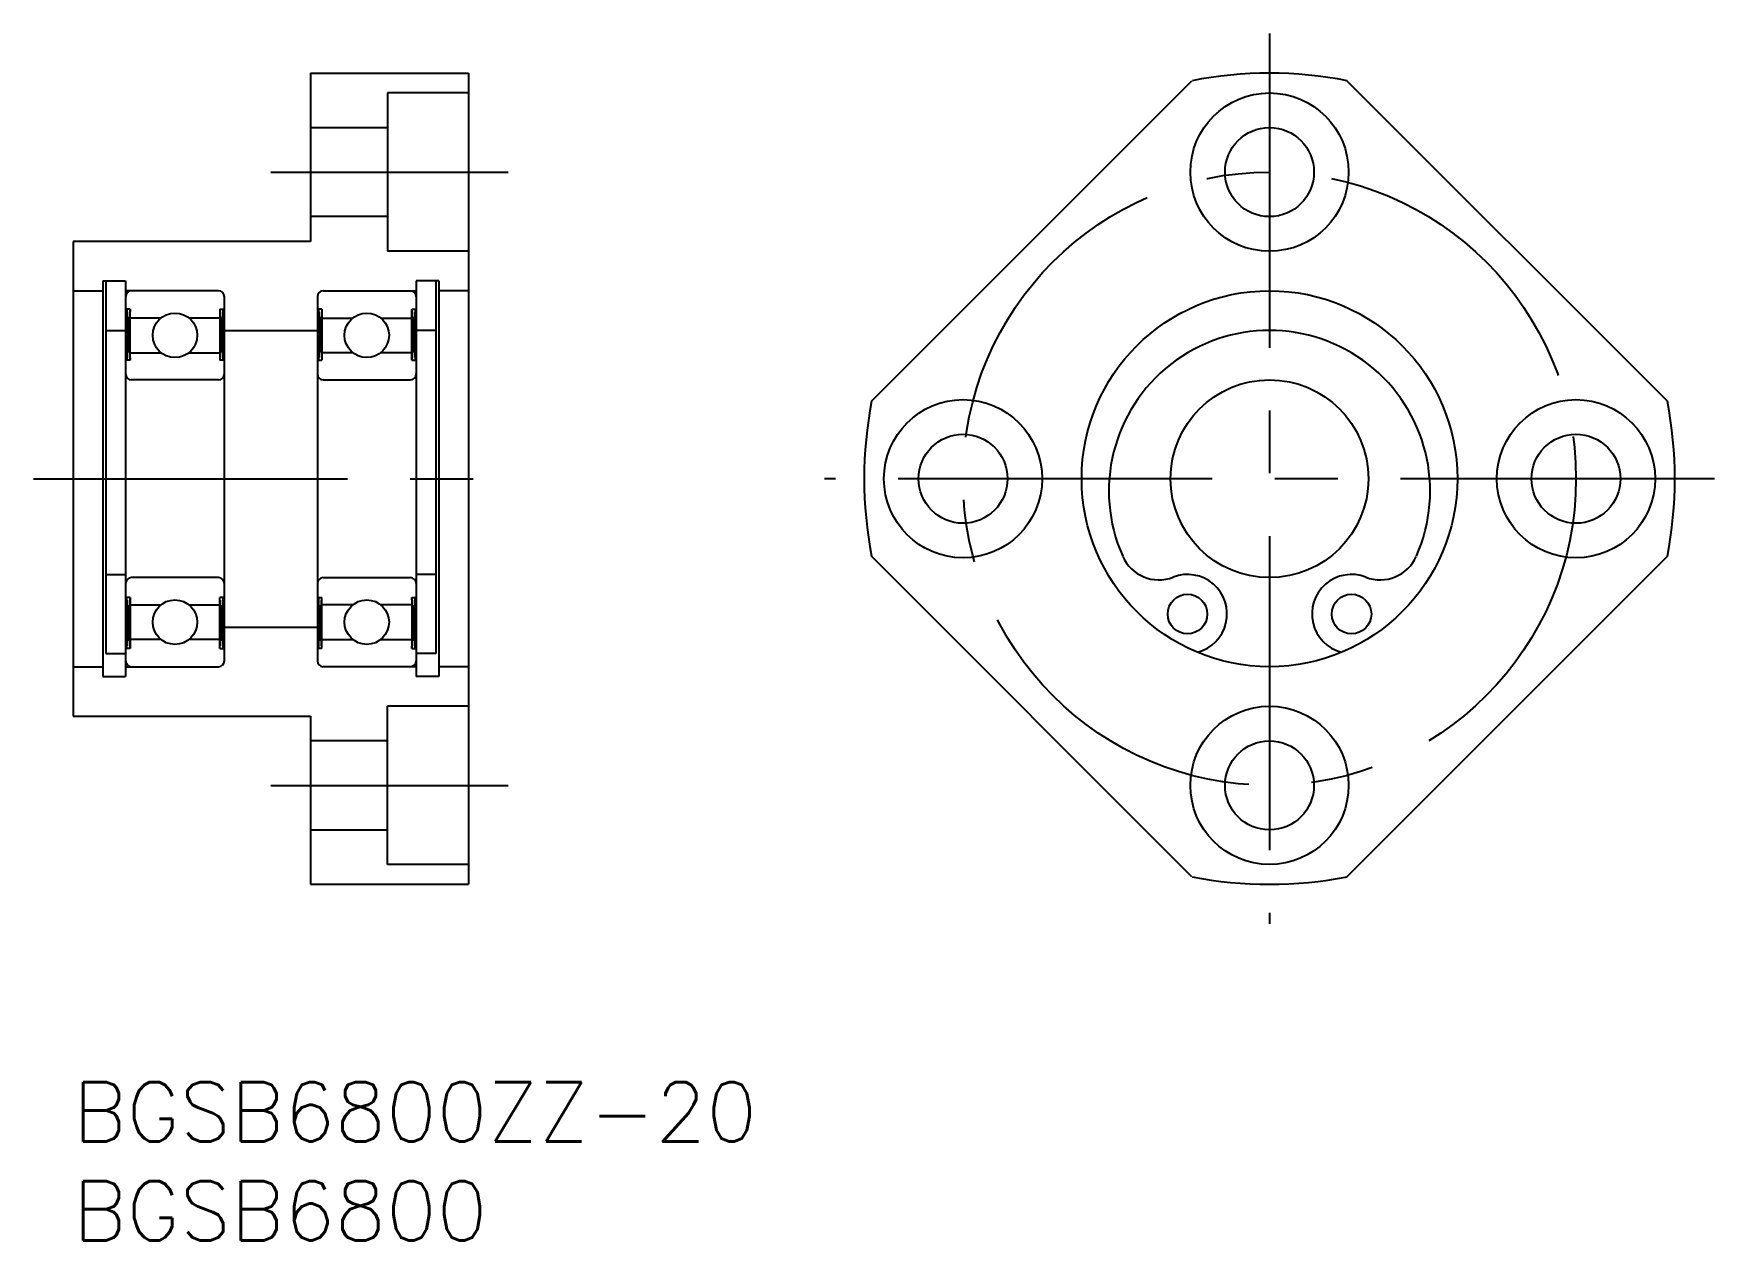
# Model space of a CAD drawing. Extents: x -2 to 83, y -8 to 53.
import ezdxf

# ---------------------------------------------------------------- set-up
doc = ezdxf.new("R2010")
doc.units = 0
doc.header["$LTSCALE"] = 0.5
doc.linetypes.add('CENTER', pattern=[50.8, 31.75, -6.35, 6.35, -6.35])
for name, color, linetype in [('MSM_CENTER', 1, 'CENTER'), ('MSM_CONTINUOUS', 7, 'CONTINUOUS'), ('MSM_NARROW', 5, 'CONTINUOUS'), ('MSM_PART_NUMBER', 7, 'CONTINUOUS')]:
    doc.layers.add(name, color=color, linetype=linetype)
doc.styles.get("Standard").update_dxf_attribs({"font": 'txt.shx', "height": 3, "bigfont": 'bigfont.shx'})

# ---------------------------------------------------------------- blocks, each defined once
blk = doc.blocks.new('*U12')
at = {"layer": 'MSM_PART_NUMBER'}
blk.add_text('BGSB6800ZZ-20', height=3, dxfattribs=at).set_placement((0, -3))
blk = doc.blocks.new('*U13')
at = {"layer": 'MSM_PART_NUMBER'}
blk.add_text('BGSB6800', height=3, dxfattribs=at).set_placement((0, -8))

msp = doc.modelspace()

# ---------------------------------------------------------------- linework, layer by layer
at = {"layer": 'MSM_CENTER'}
for p, q in [((60.505, 53), (60.505, 8)), ((10, 46), (22, 46)), ((-2, 30.5), (22, 30.5)), ((83.005, 30.5), (38.005, 30.5)), ((10, 15), (22, 15))]:
    msp.add_line(p, q, dxfattribs=at)
msp.add_circle((60.505, 30.5), 15.5, dxfattribs=at)
at = {"layer": 'MSM_CONTINUOUS'}
for p, q in [((12, 51), (20, 51)), ((12, 51), (12, 42.5)), ((20, 51), (20, 10)), ((40.383, 34.42), (56.585, 50.622)), ((80.626, 34.42), (64.424, 50.622)), ((15.9, 50), (15.9, 42)), ((20, 50), (15.9, 50)), ((12, 48.25), (15.9, 48.25)), ((15.9, 43.75), (12, 43.75)), ((12, 42.5), (0, 42.5)), ((0, 42.5), (0, 18.5)), ((20, 42), (15.9, 42)), ((0, 40), (1.5, 40)), ((1.5, 40.5), (2.65, 40.5)), ((1.5, 40.5, -0.5), (1.5, 20.5, -0.5)), ((1.65, 40.5, -0.5), (1.65, 21.661, -0.5)), ((2.65, 40.5), (2.65, 20.5)), ((7.35, 40), (2.65, 40)), ((12.65, 40), (17.35, 40)), ((17.35, 40.5), (17.35, 20.5)), ((18.5, 40.5, 0.5), (17.35, 40.5, 0.5)), ((18.35, 40.5), (18.35, 21.661)), ((18.5, 40.5), (18.5, 20.5)), ((20, 40, 0.5), (18.5, 40, 0.5)), ((7.65, 21.3), (7.65, 39.7)), ((12.35, 39.7), (12.35, 21.3)), ((2.88, 39.075), (2.65, 39.075)), ((2.708, 39.075), (2.708, 36.5)), ((2.88, 36.5), (2.88, 39.075)), ((4.437, 38.62), (2.88, 38.62)), ((7.42, 38.62), (5.863, 38.62)), ((7.42, 39.075), (7.42, 36.5)), ((7.42, 39.075), (7.65, 39.075)), ((7.593, 36.5), (7.593, 39.075)), ((12.58, 39.075), (12.35, 39.075)), ((12.408, 36.5), (12.408, 39.075)), ((12.58, 39.075), (12.58, 36.5)), ((12.58, 38.62), (14.137, 38.62)), ((15.563, 38.62), (17.12, 38.62)), ((17.12, 39.075), (17.35, 39.075)), ((17.12, 36.5), (17.12, 39.075)), ((17.292, 39.075), (17.292, 36.5)), ((1.65, 38), (2.65, 38)), ((7.65, 38), (12.35, 38)), ((18.35, 38, 0.5), (17.35, 38, 0.5)), ((2.88, 36.87), (4.449, 36.87)), ((5.851, 36.87), (7.42, 36.87)), ((14.149, 36.87), (12.58, 36.87)), ((17.12, 36.87), (15.551, 36.87)), ((2.88, 36.5), (2.65, 36.5)), ((7.65, 36.5), (7.42, 36.5)), ((12.35, 36.5), (12.58, 36.5)), ((17.12, 36.5), (17.35, 36.5)), ((7.35, 35.5), (2.95, 35.5)), ((12.65, 35.5), (17.05, 35.5)), ((56.585, 10.378), (40.383, 26.58)), ((64.424, 10.378), (80.626, 26.58)), ((1.65, 25.661), (2.65, 25.661)), ((18.35, 25.661, 0.5), (17.35, 25.661, 0.5)), ((7.35, 25.5), (2.95, 25.5)), ((12.65, 25.5), (17.05, 25.5)), ((2.88, 24.5), (2.65, 24.5)), ((2.708, 21.925), (2.708, 24.5)), ((2.88, 24.5), (2.88, 21.925)), ((2.88, 24.13), (4.449, 24.13)), ((5.851, 24.13), (7.42, 24.13)), ((7.42, 21.925), (7.42, 24.5)), ((7.65, 24.5), (7.42, 24.5)), ((7.593, 24.5), (7.593, 21.925)), ((12.35, 24.5), (12.58, 24.5)), ((12.408, 24.5), (12.408, 21.925)), ((12.58, 21.925), (12.58, 24.5)), ((14.149, 24.13), (12.58, 24.13)), ((17.12, 24.13), (15.551, 24.13)), ((17.12, 24.5), (17.12, 21.925)), ((17.12, 24.5), (17.35, 24.5)), ((17.292, 21.925), (17.292, 24.5)), ((7.65, 23), (12.35, 23)), ((4.437, 22.38), (2.88, 22.38)), ((7.42, 22.38), (5.863, 22.38)), ((12.58, 22.38), (14.137, 22.38)), ((15.563, 22.38), (17.12, 22.38)), ((1.65, 21.661), (2.65, 21.661)), ((2.88, 21.925), (2.65, 21.925)), ((7.42, 21.925), (7.65, 21.925)), ((12.58, 21.925), (12.35, 21.925)), ((17.12, 21.925), (17.35, 21.925)), ((18.35, 21.661, 0.5), (17.35, 21.661, 0.5)), ((0, 21), (1.5, 21)), ((1.5, 20.5), (2.65, 20.5)), ((2.65, 21), (7.35, 21)), ((17.35, 21), (12.65, 21)), ((18.5, 20.5, 0.5), (17.35, 20.5, 0.5)), ((20, 21, 0.5), (18.5, 21, 0.5)), ((20, 19), (15.9, 19)), ((15.9, 11), (15.9, 19)), ((0, 18.5), (12, 18.5)), ((12, 18.5), (12, 10)), ((15.9, 17.25), (12, 17.25)), ((12, 12.75), (15.9, 12.75)), ((20, 11), (15.9, 11)), ((12, 10), (20, 10))]:
    msp.add_line(p, q, dxfattribs=at)
for centre, radius in [((60.505, 46), 4), ((60.505, 46), 2.25), ((60.505, 30.5), 9.5), ((5.15, 37.75), 1.125), ((14.85, 37.75), 1.125), ((60.505, 30.5), 5), ((45.005, 30.5), 4), ((76.005, 30.5), 4), ((45.005, 30.5), 2.25), ((76.005, 30.5), 2.25), ((56.355, 23.661), 1), ((64.655, 23.661), 1), ((5.15, 23.25), 1.125), ((14.85, 23.25), 1.125), ((60.505, 15), 4), ((60.505, 15), 2.25)]:
    msp.add_circle(centre, radius, dxfattribs=at)
for centre, radius, start, end in [((60.505, 30.5), 20.5, 78.97635, 101.02365), ((2.95, 39.7), 0.3, 90, 180), ((7.35, 39.7), 0.3, 0, 90), ((12.65, 39.7), 0.3, 90, 180), ((17.05, 39.7), 0.3, 0, 90), ((60.505, 29.875), 8.125, 336.05719, 203.94281), ((2.95, 35.8), 0.3, 180, 270), ((7.35, 35.8), 0.3, 270, 0), ((12.65, 35.8), 0.3, 180, 270), ((17.05, 35.8), 0.3, 270, 0), ((60.505, 30.5), 20.5, 168.97635, 191.02365), ((60.505, 30.5), 20.5, 348.97635, 11.02365), ((54.907, 27.389), 2, 203.94281, 291.2223), ((66.102, 27.389), 2, 248.7777, 336.05719), ((56.355, 23.661), 2, 284.69943, 111.2223), ((64.655, 23.661), 2, 68.7777, 255.30057), ((2.95, 25.2), 0.3, 90, 180), ((7.35, 25.2), 0.3, 0, 90), ((12.65, 25.2), 0.3, 90, 180), ((17.05, 25.2), 0.3, 0, 90), ((2.95, 21.3), 0.3, 180, 270), ((7.35, 21.3), 0.3, 270, 0), ((12.65, 21.3), 0.3, 180, 270), ((17.05, 21.3), 0.3, 270, 0), ((60.505, 30.5), 20.5, 258.97635, 281.02365)]:
    msp.add_arc(centre, radius, start, end, dxfattribs=at)
at = {"layer": 'MSM_NARROW'}
for p, q in [((2.88, 39.075), (2.708, 36.5)), ((2.708, 39.075), (2.88, 36.5)), ((7.593, 39.075), (7.42, 36.5)), ((7.42, 39.075), (7.593, 36.5)), ((12.408, 39.075), (12.58, 36.5)), ((12.58, 39.075), (12.408, 36.5)), ((17.12, 39.075), (17.292, 36.5)), ((17.292, 39.075), (17.12, 36.5)), ((2.88, 21.925), (2.708, 24.5)), ((2.708, 21.925), (2.88, 24.5)), ((7.593, 21.925), (7.42, 24.5)), ((7.42, 21.925), (7.593, 24.5)), ((12.408, 21.925), (12.58, 24.5)), ((12.58, 21.925), (12.408, 24.5)), ((17.12, 21.925), (17.292, 24.5)), ((17.292, 21.925), (17.12, 24.5))]:
    msp.add_line(p, q, dxfattribs=at)

# ---------------------------------------------------------------- block references
at = {"layer": 'MSM_CONTINUOUS'}
for name in ['*U12', '*U13']:
    msp.add_blockref(name, (0, 0), dxfattribs=at)

doc.saveas('drawing.dxf')
